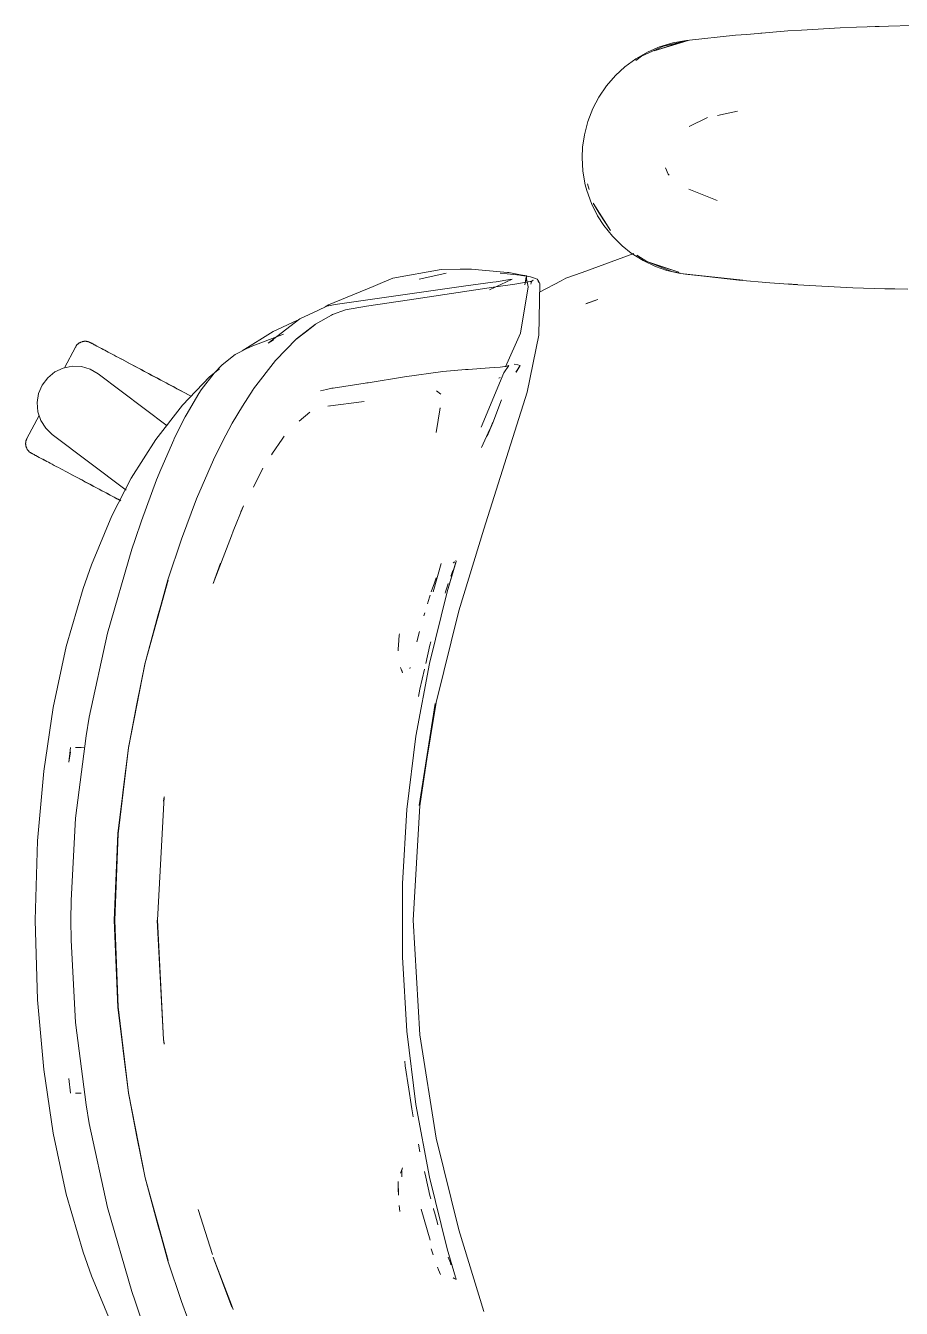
# Model space of a CAD drawing. Header units: millimetres. Extents: x 155927 to 326028, y -36033 to 97293.
# Drawn here: x 158242.8 to 158564.3, y 33049.4 to 33520.1 of the extents above; entities that cross this region are included whole.
import ezdxf

# ---------------------------------------------------------------- set-up
doc = ezdxf.new("R2010")
doc.units = ezdxf.units.MM
doc.header["$MEASUREMENT"] = 0
doc.layers.add('G-IMPT', color=8, linetype='CONTINUOUS', lineweight=9)
doc.layers.add('I-FURN', color=8, linetype='CONTINUOUS', lineweight=9)

msp = doc.modelspace()

# ---------------------------------------------------------------- linework, layer by layer
at = {"layer": 'G-IMPT'}
for p, q in [((158527.64, 33518.51), (158541.78, 33519.32)), ((158547.8, 33519.57), (158541.78, 33519.32)), ((158547.8, 33519.57), (158559.56, 33519.96)), ((158552.69, 33519.71), (158554.62, 33519.82)), ((158554.62, 33519.82), (158556.12, 33519.84)), ((158567.98, 33520.13), (158559.56, 33519.96)), ((158485.95, 33514.68), (158473.49, 33510.85)), ((158476.98, 33512.64), (158485.39, 33514.56)), ((158485.44, 33514.68), (158480.4, 33513.79)), ((158485.95, 33514.68), (158482.64, 33513.77)), ((158503.37, 33516.59), (158485.44, 33514.68)), ((158507.5, 33516.94), (158503.37, 33516.59)), ((158522.55, 33518.18), (158507.5, 33516.94)), ((158514.37, 33517.53), (158512.69, 33517.36)), ((158522.55, 33518.18), (158527.64, 33518.51)), ((158471.3, 33510.51), (158466.85, 33508)), ((158476.98, 33512.64), (158468.92, 33508.9)), ((158471.3, 33510.51), (158475.53, 33512.32)), ((158473.49, 33510.85), (158482.64, 33513.77)), ((158475.53, 33512.32), (158480.4, 33513.79)), ((158462.77, 33505), (158459.33, 33501.84)), ((158462.77, 33505), (158466.85, 33508)), ((158466.81, 33507.31), (158468.92, 33508.9)), ((158456.01, 33498), (158459.33, 33501.84)), ((158453.18, 33493.84), (158456.01, 33498)), ((158453.18, 33493.84), (158450.99, 33489.67)), ((158450.99, 33489.67), (158449.16, 33484.96)), ((158486.32, 33483.11), (158493.11, 33486.38)), ((158504.16, 33488.72), (158496.72, 33487.14)), ((158447.9, 33480.09), (158449.16, 33484.96)), ((158447.9, 33480.09), (158447.25, 33475.58)), ((158447.08, 33471.73), (158447.25, 33475.58)), ((158447.08, 33471.73), (158447.37, 33466.69)), ((158477.69, 33467.91), (158478.71, 33465.68)), ((158447.37, 33466.69), (158448.25, 33461.74)), ((158478.71, 33465.68), (158479, 33465.23)), ((158448.25, 33461.74), (158448.82, 33459.62)), ((158450.53, 33454.84), (158448.82, 33459.62)), ((158449.62, 33460.05), (158449, 33462.08)), ((158496.66, 33456.01), (158486.23, 33460.16)), ((158450.53, 33454.84), (158452.77, 33450.33)), ((158451.17, 33454.94), (158453.33, 33451.26)), ((158451.17, 33454.94), (158457.5, 33444.99)), ((158452.77, 33450.33), (158455.03, 33446.79)), ((158453.33, 33451.26), (158457.5, 33444.99)), ((158458.22, 33442.81), (158455.03, 33446.79)), ((158458.22, 33442.81), (158461.83, 33439.26)), ((158461.83, 33439.26), (158465.14, 33436.64)), ((158466.03, 33436.52), (158447.09, 33429.58)), ((158469.46, 33433.91), (158465.14, 33436.64)), ((158470.78, 33433.52), (158467.21, 33435.94)), ((158395.31, 33430.68), (158377.62, 33427.44)), ((158395.31, 33430.68), (158402.28, 33430.7)), ((158402.28, 33430.7), (158406.45, 33430.7)), ((158410.41, 33430.36), (158406.45, 33430.7)), ((158419.73, 33429.56), (158410.41, 33430.36)), ((158419.73, 33429.56), (158420.2, 33429.52)), ((158420.2, 33429.52), (158424.45, 33428.7)), ((158447.09, 33429.58), (158441.12, 33427.39)), ((158469.46, 33433.91), (158474.04, 33431.72)), ((158480.01, 33429.91), (158470.78, 33433.52)), ((158470.78, 33433.52), (158473.49, 33432.61)), ((158470.78, 33433.52), (158482.64, 33429.7)), ((158473.49, 33432.61), (158482.64, 33429.7)), ((158474.04, 33431.72), (158478.18, 33430.27)), ((158483.14, 33429.12), (158478.18, 33430.27)), ((158483.06, 33429.33), (158480.01, 33429.91)), ((158370.39, 33424.45), (158373.76, 33425.84)), ((158377.62, 33427.44), (158373.76, 33425.84)), ((158387.87, 33427.22), (158387.3, 33427.07)), ((158397.18, 33429.27), (158387.87, 33427.22)), ((158403.59, 33424.49), (158414.25, 33425.93)), ((158421.44, 33427.12), (158413.03, 33423.13)), ((158415.55, 33426.15), (158414.25, 33425.93)), ((158422.41, 33425.21), (158414.56, 33424.1)), ((158415.55, 33426.15), (158420.57, 33426.98)), ((158419.56, 33429.04), (158416.97, 33429.25)), ((158424.25, 33428.52), (158419.56, 33429.04)), ((158421.44, 33427.12), (158420.57, 33426.98)), ((158428.68, 33426.32), (158422.41, 33425.21)), ((158424.86, 33428.45), (158424.25, 33428.52)), ((158424.45, 33428.7), (158426.77, 33428.26)), ((158424.86, 33428.45), (158428.14, 33427.91)), ((158426.05, 33424.98), (158426.77, 33428.26)), ((158426.05, 33424.98), (158426.54, 33427.85)), ((158426.54, 33427.85), (158427.22, 33424.27)), ((158428.06, 33426.15), (158429.15, 33426.71)), ((158428.06, 33426.15), (158428.68, 33426.32)), ((158430, 33427.36), (158428.14, 33427.91)), ((158428.25, 33425.28), (158428.33, 33425.78)), ((158428.65, 33426.32), (158428.33, 33425.78)), ((158428.65, 33426.32), (158429.15, 33426.71)), ((158430, 33427.36), (158430.54, 33427.04)), ((158430.54, 33427.04), (158430.92, 33426.54)), ((158431.52, 33425.51), (158430.92, 33426.54)), ((158431.04, 33425.92), (158430.92, 33426.54)), ((158430.92, 33426.54), (158430.94, 33426.47)), ((158431.04, 33425.92), (158430.94, 33426.47)), ((158431.14, 33406.52), (158431.52, 33425.51)), ((158431.46, 33422.32), (158439.36, 33426.46)), ((158439.36, 33426.46), (158441.12, 33427.39)), ((158483.14, 33429.12), (158506.09, 33426.66)), ((158483.14, 33429.12), (158485.95, 33428.78)), ((158483.14, 33429.12), (158504.57, 33426.76)), ((158506.09, 33426.66), (158485.95, 33428.78)), ((158504.57, 33426.76), (158515.97, 33425.78)), ((158526.26, 33425.05), (158515.97, 33425.78)), ((158524.22, 33425.19), (158522.8, 33425.32)), ((158524.22, 33425.19), (158526.12, 33425.1)), ((158526.26, 33425.05), (158535.13, 33424.49)), ((158353.94, 33417.66), (158370.39, 33424.45)), ((158403.59, 33424.49), (158356.37, 33417.82)), ((158414.56, 33424.1), (158383.68, 33419.55)), ((158424.51, 33407.22), (158427.22, 33424.27)), ((158546.44, 33423.95), (158535.13, 33424.49)), ((158546.44, 33423.95), (158554.31, 33423.65)), ((158566.62, 33423.36), (158554.31, 33423.65)), ((158558.19, 33423.57), (158559.84, 33423.5)), ((158559.84, 33423.5), (158561.92, 33423.5)), ((158350.02, 33415.6), (158343.5, 33412.56)), ((158350.02, 33415.6), (158353.38, 33417.17)), ((158352.77, 33416.89), (158353.94, 33417.66)), ((158356.37, 33417.82), (158353.38, 33417.17)), ((158360.24, 33415.85), (158355.45, 33414.1)), ((158360.24, 33415.85), (158367.91, 33417.15)), ((158383.68, 33419.55), (158367.91, 33417.15)), ((158448.4, 33417.98), (158452.86, 33419.62)), ((158448.4, 33417.98), (158448.98, 33418.24)), ((158452.86, 33419.62), (158448.98, 33418.24)), ((158331.79, 33403.62), (158343.5, 33412.56)), ((158342.31, 33411.89), (158333.68, 33407.91)), ((158349.2, 33410.6), (158342.23, 33405.18)), ((158349.2, 33410.6), (158355.03, 33413.89)), ((158355.03, 33413.89), (158355.45, 33414.1)), ((158333.68, 33407.91), (158322.23, 33400.79)), ((158337.45, 33406.85), (158325.54, 33402.35)), ((158342.02, 33404.88), (158348.97, 33410.27)), ((158342.02, 33404.88), (158345.59, 33407.68)), ((158348.97, 33410.27), (158345.59, 33407.68)), ((158424.51, 33407.22), (158418.9, 33394.87)), ((158431.14, 33406.52), (158426.94, 33385.57)), ((158320.88, 33400.1), (158323.31, 33401.27)), ((158323.31, 33401.27), (158325.54, 33402.35)), ((158331.79, 33403.62), (158333.82, 33404.78)), ((158334.5, 33397.28), (158342.23, 33405.18)), ((158319.74, 33399.48), (158314.88, 33395.62)), ((158319.74, 33399.48), (158320.88, 33400.1)), ((158334.5, 33397.28), (158326.47, 33386.84)), ((158311.98, 33392.6), (158307.27, 33386.47)), ((158310.31, 33391.18), (158313.98, 33394.18)), ((158314.88, 33395.62), (158311.98, 33392.6)), ((158381.85, 33391.21), (158395.92, 33393.24)), ((158396, 33393.25), (158395.92, 33393.24)), ((158396, 33393.25), (158404.25, 33393.87)), ((158404.25, 33393.87), (158405.23, 33393.94)), ((158405.23, 33393.94), (158413.09, 33394.5)), ((158418.4, 33392.72), (158409.97, 33372.74)), ((158413.09, 33394.5), (158416.97, 33394.8)), ((158417.05, 33394.8), (158416.97, 33394.8)), ((158417.05, 33394.8), (158419.43, 33395.1)), ((158420.16, 33395.39), (158418.4, 33392.72)), ((158419.44, 33395.1), (158419.43, 33395.1)), ((158419.44, 33395.1), (158420.16, 33395.39)), ((158422.08, 33395.86), (158423.43, 33395.69)), ((158422.78, 33392.93), (158424.3, 33395.42)), ((158424.37, 33395.4), (158422.78, 33392.93)), ((158424.3, 33395.42), (158422.82, 33392.95)), ((158423.43, 33395.69), (158424.3, 33395.42)), ((158424.37, 33395.4), (158424.3, 33395.42)), ((158310.31, 33391.18), (158300.35, 33380.88)), ((158353.2, 33386.62), (158355.19, 33387.04)), ((158355.65, 33387.11), (158355.19, 33387.04)), ((158367.38, 33388.92), (158355.65, 33387.11)), ((158367.38, 33388.92), (158367.99, 33389.01)), ((158368.5, 33389.09), (158367.99, 33389.01)), ((158381.85, 33391.21), (158368.5, 33389.09)), ((158416.95, 33391), (158416.51, 33390.73)), ((158301.67, 33377.18), (158306.4, 33385.18)), ((158307.27, 33386.47), (158306.4, 33385.18)), ((158322.42, 33380.49), (158326.31, 33386.59)), ((158326.31, 33386.59), (158326.47, 33386.84)), ((158351.04, 33386.16), (158353.2, 33386.62)), ((158395.26, 33384.86), (158393.62, 33386.14)), ((158410.95, 33335.33), (158426.94, 33385.57)), ((158414.26, 33374.38), (158417.52, 33382.85)), ((158290.55, 33368.28), (158300.35, 33380.88)), ((158322.42, 33380.49), (158318.66, 33374.26)), ((158343.22, 33374.96), (158347.13, 33378.3)), ((158367.08, 33382.24), (158353.72, 33380.46)), ((158353.72, 33380.46), (158354.19, 33380.6)), ((158394.91, 33379.91), (158393.51, 33370.75)), ((158394.91, 33379.91), (158394.87, 33379.56)), ((158301.36, 33376.58), (158297.36, 33368.57)), ((158301.36, 33376.58), (158301.67, 33377.18)), ((158315.09, 33367.47), (158318.66, 33374.26)), ((158414.27, 33374.59), (158412.24, 33369.47)), ((158412.25, 33369.48), (158414.27, 33374.59)), ((158414.26, 33374.38), (158412.25, 33369.48)), ((158281.57, 33353.99), (158290.55, 33368.28)), ((158297.14, 33368.13), (158292.37, 33357.17)), ((158297.14, 33368.13), (158297.36, 33368.57)), ((158336.95, 33368.33), (158333.45, 33363.19)), ((158336.95, 33368.33), (158337.7, 33369.43)), ((158413.24, 33372), (158410.19, 33365.29)), ((158315.09, 33367.47), (158311.7, 33360.74)), ((158305.52, 33346.52), (158311.7, 33360.74)), ((158333.45, 33363.19), (158333.06, 33362.62)), ((158292.37, 33357.17), (158290.89, 33353.49)), ((158329.92, 33357.72), (158326.38, 33350.75)), ((158274.48, 33340.21), (158281.57, 33353.99)), ((158285.29, 33338.42), (158290.89, 33353.49)), ((158300.06, 33331.64), (158305.52, 33346.52)), ((158266.96, 33322.24), (158274.48, 33340.21)), ((158319.03, 33334.56), (158322.75, 33343.88)), ((158322.75, 33343.88), (158321.75, 33341.64)), ((158285.29, 33338.42), (158282.95, 33331.59)), ((158401.77, 33305.35), (158410.95, 33335.33)), ((158281.76, 33327.99), (158282.95, 33331.59)), ((158300.06, 33331.64), (158295.05, 33316.72)), ((158311.65, 33315.38), (158318.36, 33332.83)), ((158318.36, 33332.83), (158319.03, 33334.56)), ((158281.76, 33327.99), (158272.81, 33297.16)), ((158266.96, 33322.24), (158263.89, 33313.5)), ((158311.65, 33315.38), (158314.37, 33322.81)), ((158392.35, 33312.3), (158395.38, 33322.73)), ((158397.54, 33312.3), (158400.81, 33323.52)), ((158397.54, 33312.3), (158400.66, 33323.12)), ((158397.54, 33312.3), (158400.6, 33322.83)), ((158399.72, 33322.98), (158400.33, 33323.37)), ((158399.72, 33322.98), (158399.93, 33323.13)), ((158400.6, 33322.83), (158400.66, 33323.12)), ((158400.81, 33323.52), (158400.68, 33323.77)), ((158286.67, 33286.22), (158295.05, 33316.72)), ((158286.67, 33286.22), (158295.1, 33316.63)), ((158291.32, 33303.47), (158295.1, 33316.63)), ((158393.47, 33317.48), (158392.71, 33315.32)), ((158398.92, 33318.08), (158399.27, 33319.05)), ((158399.27, 33319.05), (158399.67, 33320.12)), ((158263.89, 33313.5), (158257.72, 33292.26)), ((158390.99, 33285.98), (158397.54, 33312.3)), ((158392.46, 33314.6), (158391.69, 33312.29)), ((158392.46, 33314.6), (158392.71, 33315.32)), ((158396.91, 33312.3), (158396.76, 33311.84)), ((158396.91, 33312.3), (158397.65, 33314.53)), ((158397.93, 33315.33), (158397.65, 33314.53)), ((158391.06, 33310.38), (158390.27, 33307.89)), ((158391.31, 33311.16), (158391.06, 33310.38)), ((158291.32, 33303.47), (158286.67, 33286.22)), ((158389.28, 33304.59), (158388.95, 33303.47)), ((158401.77, 33305.35), (158393.46, 33271.67)), ((158387.37, 33297.8), (158386.38, 33293.94)), ((158387.37, 33297.8), (158386.98, 33296.27)), ((158266.15, 33266.37), (158272.81, 33297.16)), ((158379.68, 33292.74), (158379.95, 33296.45)), ((158379.95, 33296.45), (158379.99, 33296.93)), ((158391.23, 33292.72), (158391.57, 33294)), ((158257.72, 33292.26), (158252.9, 33269.9)), ((158379.57, 33290.67), (158379.58, 33291.37)), ((158379.68, 33292.74), (158379.58, 33291.37)), ((158389.67, 33285.97), (158391.23, 33292.72)), ((158280.5, 33255.1), (158286.71, 33286.34)), ((158286.71, 33286.34), (158280.5, 33255.17)), ((158286.67, 33286.22), (158283.59, 33271.2)), ((158381.11, 33282.58), (158380.42, 33284.53)), ((158381.11, 33282.58), (158380.89, 33283.63)), ((158383.78, 33284.18), (158383.91, 33284.59)), ((158390.99, 33285.98), (158386.06, 33259.32)), ((158387.51, 33276.57), (158389.22, 33283.99)), ((158387.04, 33273.94), (158387.51, 33276.57)), ((158249.41, 33246.48), (158252.9, 33269.9)), ((158280.5, 33255.1), (158283.59, 33271.2)), ((158393.46, 33271.67), (158387.2, 33233.93)), ((158387.2, 33233.93), (158393.19, 33271.29)), ((158387.46, 33233.75), (158393.19, 33271.29)), ((158264.96, 33259.45), (158266.15, 33266.37)), ((158259.31, 33255.18), (158258.66, 33249.77)), ((158261.07, 33255.21), (158263.17, 33255.14)), ((158261.07, 33255.21), (158261.18, 33255.21)), ((158261.15, 33229.28), (158264.96, 33259.45)), ((158276.67, 33223.58), (158280.5, 33255.17)), ((158386.06, 33259.32), (158382.76, 33232.4)), ((158259.23, 33253.53), (158258.66, 33249.77)), ((158264.41, 33255.09), (158263.17, 33255.14)), ((158276.71, 33223.54), (158280.5, 33255.1)), ((158278.55, 33239.62), (158280.5, 33255.1)), ((158247.15, 33220.91), (158249.41, 33246.48)), ((158278.55, 33239.62), (158276.71, 33223.54)), ((158291.17, 33191.77), (158293.67, 33237.11)), ((158293.67, 33237.11), (158293.44, 33235.49)), ((158293.44, 33235.49), (158293.67, 33236.8)), ((158293.71, 33237.04), (158293.67, 33236.8)), ((158381.11, 33205.33), (158382.76, 33232.4)), ((158387.46, 33233.75), (158385.1, 33191.77)), ((158259.53, 33199.08), (158261.15, 33229.28)), ((158275.34, 33191.77), (158276.67, 33223.58)), ((158276.71, 33223.54), (158275.57, 33191.77)), ((158276.71, 33223.54), (158276.04, 33208.65)), ((158246.3, 33191.77), (158247.15, 33220.91)), ((158276.04, 33208.65), (158275.57, 33191.77)), ((158381.11, 33178.21), (158381.11, 33205.33)), ((158259.53, 33199.08), (158259.44, 33191.77)), ((158247.15, 33162.62), (158246.3, 33191.77)), ((158259.53, 33184.45), (158259.44, 33191.77)), ((158276.67, 33159.95), (158275.34, 33191.77)), ((158276.04, 33174.88), (158275.57, 33191.77)), ((158276.71, 33159.99), (158275.57, 33191.77)), ((158291.11, 33191.77), (158293.44, 33148.04)), ((158291.17, 33191.77), (158293.44, 33148.04)), ((158387.46, 33149.78), (158385.1, 33191.77)), ((158259.53, 33184.45), (158261.15, 33154.25)), ((158381.11, 33178.21), (158382.76, 33151.13)), ((158276.04, 33174.88), (158276.71, 33159.99)), ((158249.41, 33137.05), (158247.15, 33162.62)), ((158276.67, 33159.95), (158280.5, 33128.36)), ((158276.71, 33159.99), (158280.5, 33128.44)), ((158276.71, 33159.99), (158278.55, 33143.91)), ((158261.15, 33154.25), (158264.96, 33124.08)), ((158293.44, 33148.04), (158293.7, 33146.26)), ((158293.44, 33148.04), (158293.67, 33146.73)), ((158386.06, 33124.22), (158382.76, 33151.13)), ((158393.46, 33111.86), (158387.46, 33149.78)), ((158280.5, 33128.44), (158278.55, 33143.91)), ((158293.71, 33146.49), (158293.67, 33146.73)), ((158382.15, 33138.37), (158381.96, 33140.03)), ((158383.44, 33129.84), (158382.15, 33138.37)), ((158252.9, 33113.63), (158249.41, 33137.05)), ((158259.31, 33128.35), (158258.66, 33133.77)), ((158263.17, 33128.39), (158261.07, 33128.32)), ((158261.07, 33128.32), (158261.18, 33128.32)), ((158286.67, 33097.31), (158280.5, 33128.44)), ((158280.5, 33128.44), (158283.59, 33112.33)), ((158286.67, 33097.31), (158280.5, 33128.36)), ((158383.44, 33129.84), (158384.29, 33124.22)), ((158264.96, 33124.08), (158266.15, 33117.16)), ((158384.29, 33124.22), (158384.54, 33122.59)), ((158390.99, 33097.55), (158386.06, 33124.22)), ((158385.09, 33119.69), (158384.54, 33122.59)), ((158272.81, 33086.37), (158266.15, 33117.16)), ((158257.72, 33091.27), (158252.9, 33113.63)), ((158286.67, 33097.31), (158283.59, 33112.33)), ((158387.02, 33109.58), (158387.56, 33106.77)), ((158393.46, 33111.86), (158401.77, 33078.18)), ((158381.11, 33100.95), (158380.42, 33099)), ((158380.89, 33099.91), (158381.11, 33100.95)), ((158291.32, 33080.06), (158286.67, 33097.31)), ((158286.67, 33097.31), (158295.05, 33066.81)), ((158286.67, 33097.31), (158295.1, 33066.9)), ((158379.57, 33095.9), (158379.66, 33090.84)), ((158379.57, 33095.9), (158379.57, 33093.11)), ((158380.85, 33097.74), (158380.86, 33097.6)), ((158380.89, 33099.72), (158380.86, 33097.6)), ((158389.22, 33099.54), (158389.67, 33097.56)), ((158391.23, 33090.81), (158389.67, 33097.56)), ((158390.99, 33097.55), (158397.54, 33071.23)), ((158263.89, 33070.03), (158257.72, 33091.27)), ((158379.66, 33090.84), (158379.57, 33093.11)), ((158391.23, 33090.81), (158391.56, 33089.51)), ((158272.81, 33086.37), (158281.76, 33055.54)), ((158379.97, 33087.05), (158380.18, 33084.95)), ((158391.26, 33074.33), (158388.05, 33085.77)), ((158392.53, 33085.79), (158392.48, 33085.97)), ((158392.85, 33084.65), (158392.53, 33085.79)), ((158306.12, 33085.62), (158307.2, 33082.19)), ((158306.12, 33085.62), (158311.37, 33069.14)), ((158392.85, 33084.65), (158393.96, 33080.66)), ((158291.32, 33080.06), (158295.1, 33066.9)), ((158393.96, 33080.66), (158394.17, 33079.97)), ((158410.95, 33048.21), (158401.77, 33078.18)), ((158263.89, 33070.03), (158266.96, 33061.29)), ((158311.65, 33068.15), (158318.47, 33049.74)), ((158311.65, 33068.15), (158318.36, 33050.7)), ((158391.7, 33071.24), (158392.43, 33069.02)), ((158397.54, 33071.23), (158400.61, 33060.8)), ((158398.7, 33066.03), (158397.96, 33068.13)), ((158295.05, 33066.81), (158300.06, 33051.89)), ((158394.41, 33063.48), (158394.04, 33064.49)), ((158394.41, 33063.48), (158395.03, 33061.82)), ((158398.7, 33066.03), (158398.94, 33065.37)), ((158266.96, 33061.29), (158274.48, 33043.32)), ((158399.72, 33060.55), (158399.93, 33060.4)), ((158399.72, 33060.55), (158400.33, 33060.16)), ((158400.68, 33060.53), (158400.61, 33060.8)), ((158400.75, 33060.23), (158400.68, 33060.53)), ((158400.72, 33059.77), (158400.81, 33060.01)), ((158400.81, 33060.01), (158400.75, 33060.23)), ((158281.76, 33055.54), (158282.95, 33051.94)), ((158285.36, 33045), (158282.95, 33051.94)), ((158305.52, 33037.01), (158300.06, 33051.89)), ((158318.36, 33050.7), (158319.03, 33048.97))]:
    msp.add_line(p, q, dxfattribs=at)
at = {"layer": 'I-FURN'}
for p, q in [((158261.08, 33402.14), (158257.04, 33394.56)), ((158261.08, 33402.14), (158261.16, 33402.29)), ((158261.16, 33402.29), (158261.24, 33402.42)), ((158261.24, 33402.42), (158261.33, 33402.56)), ((158261.33, 33402.56), (158261.42, 33402.69)), ((158261.42, 33402.69), (158261.52, 33402.81)), ((158261.52, 33402.81), (158261.63, 33402.94)), ((158261.63, 33402.94), (158261.74, 33403.05)), ((158261.74, 33403.05), (158261.85, 33403.17)), ((158261.85, 33403.17), (158261.97, 33403.28)), ((158261.97, 33403.28), (158262.09, 33403.38)), ((158262.09, 33403.38), (158262.22, 33403.48)), ((158262.22, 33403.48), (158262.35, 33403.57)), ((158262.35, 33403.57), (158262.49, 33403.66)), ((158262.49, 33403.66), (158262.63, 33403.75)), ((158262.63, 33403.75), (158262.77, 33403.82)), ((158262.77, 33403.82), (158262.91, 33403.9)), ((158262.91, 33403.9), (158263.06, 33403.96)), ((158263.06, 33403.96), (158263.21, 33404.02)), ((158263.21, 33404.02), (158263.36, 33404.08)), ((158263.36, 33404.08), (158263.51, 33404.12)), ((158263.51, 33404.12), (158263.67, 33404.17)), ((158263.67, 33404.17), (158263.83, 33404.2)), ((158263.83, 33404.2), (158263.98, 33404.23)), ((158263.98, 33404.23), (158264.14, 33404.25)), ((158264.14, 33404.25), (158264.3, 33404.27)), ((158264.3, 33404.27), (158264.47, 33404.28)), ((158264.47, 33404.28), (158264.63, 33404.28)), ((158264.63, 33404.28), (158264.79, 33404.28)), ((158264.79, 33404.28), (158264.95, 33404.27)), ((158264.95, 33404.27), (158265.11, 33404.26)), ((158265.11, 33404.26), (158265.27, 33404.23)), ((158265.27, 33404.23), (158265.43, 33404.2)), ((158265.43, 33404.2), (158265.58, 33404.17)), ((158265.58, 33404.17), (158265.74, 33404.13)), ((158265.74, 33404.13), (158265.89, 33404.08)), ((158265.89, 33404.08), (158266.05, 33404.03)), ((158266.05, 33404.03), (158266.2, 33403.97)), ((158266.2, 33403.97), (158266.34, 33403.9)), ((158266.34, 33403.9), (158266.49, 33403.83)), ((158266.49, 33403.83), (158266.53, 33403.81)), ((158266.53, 33403.81), (158266.55, 33403.8)), ((158266.57, 33403.79), (158266.53, 33403.81)), ((158266.53, 33403.81), (158266.53, 33403.81)), ((158266.55, 33403.8), (158266.61, 33403.77)), ((158266.66, 33403.74), (158266.57, 33403.79)), ((158266.61, 33403.77), (158266.71, 33403.72)), ((158266.78, 33403.68), (158266.66, 33403.74)), ((158266.71, 33403.72), (158266.85, 33403.64)), ((158266.94, 33403.59), (158266.78, 33403.68)), ((158266.85, 33403.64), (158267.03, 33403.54)), ((158267.14, 33403.48), (158266.94, 33403.59)), ((158267.03, 33403.54), (158267.25, 33403.43)), ((158267.38, 33403.36), (158267.14, 33403.48)), ((158267.25, 33403.43), (158267.51, 33403.29)), ((158267.66, 33403.21), (158267.38, 33403.36)), ((158267.51, 33403.29), (158267.8, 33403.13)), ((158267.98, 33403.04), (158267.66, 33403.21)), ((158267.8, 33403.13), (158268.14, 33402.95)), ((158268.34, 33402.85), (158267.98, 33403.04)), ((158268.14, 33402.95), (158268.51, 33402.76)), ((158268.73, 33402.64), (158268.34, 33402.85)), ((158268.51, 33402.76), (158268.92, 33402.54)), ((158269.16, 33402.41), (158268.73, 33402.64)), ((158268.92, 33402.54), (158269.37, 33402.3)), ((158269.62, 33402.16), (158269.16, 33402.41)), ((158269.37, 33402.3), (158269.85, 33402.04)), ((158270.12, 33401.9), (158269.62, 33402.16)), ((158269.85, 33402.04), (158270.37, 33401.77)), ((158270.66, 33401.61), (158270.12, 33401.9)), ((158270.37, 33401.77), (158270.92, 33401.48)), ((158271.23, 33401.31), (158270.66, 33401.61)), ((158270.92, 33401.48), (158271.5, 33401.17)), ((158271.83, 33400.99), (158271.23, 33401.31)), ((158272.46, 33400.65), (158271.83, 33400.99)), ((158273.13, 33400.3), (158272.46, 33400.65)), ((158273.82, 33399.93), (158273.13, 33400.3)), ((158274.54, 33399.55), (158273.82, 33399.93)), ((158275.29, 33399.15), (158274.54, 33399.55)), ((158276.07, 33398.74), (158275.29, 33399.15)), ((158276.87, 33398.31), (158276.07, 33398.74)), ((158277.7, 33397.87), (158276.87, 33398.31)), ((158277.25, 33398.11), (158278.08, 33397.67)), ((158278.54, 33397.42), (158277.7, 33397.87)), ((158278.08, 33397.67), (158278.94, 33397.21)), ((158279.41, 33396.96), (158278.54, 33397.42)), ((158278.94, 33397.21), (158279.82, 33396.75)), ((158280.3, 33396.49), (158279.41, 33396.96)), ((158279.82, 33396.75), (158280.71, 33396.27)), ((158281.2, 33396.01), (158280.3, 33396.49)), ((158250.92, 33390.9), (158253.54, 33393.03)), ((158253.54, 33393.03), (158256.59, 33394.47)), ((158256.59, 33394.47), (158259.89, 33395.14)), ((158259.89, 33395.14), (158263.26, 33395)), ((158263.26, 33395), (158266.5, 33394.06)), ((158266.5, 33394.06), (158269.42, 33392.37)), ((158269.42, 33392.37), (158294.74, 33373.29)), ((158280.71, 33396.27), (158281.63, 33395.78)), ((158282.13, 33395.52), (158281.2, 33396.01)), ((158281.63, 33395.78), (158282.56, 33395.29)), ((158283.06, 33395.02), (158282.13, 33395.52)), ((158282.56, 33395.29), (158283.5, 33394.79)), ((158284.02, 33394.51), (158283.06, 33395.02)), ((158283.5, 33394.79), (158284.46, 33394.28)), ((158284.98, 33394), (158284.02, 33394.51)), ((158284.46, 33394.28), (158285.43, 33393.76)), ((158285.95, 33393.48), (158284.98, 33394)), ((158285.43, 33393.76), (158286.4, 33393.24)), ((158286.94, 33392.96), (158285.95, 33393.48)), ((158286.4, 33393.24), (158287.39, 33392.72)), ((158287.93, 33392.43), (158286.94, 33392.96)), ((158287.39, 33392.72), (158288.39, 33392.19)), ((158288.92, 33391.9), (158287.93, 33392.43)), ((158288.39, 33392.19), (158289.39, 33391.66)), ((158289.93, 33391.37), (158288.92, 33391.9)), ((158247.57, 33385.1), (158248.89, 33388.2)), ((158248.89, 33388.2), (158250.92, 33390.9)), ((158289.39, 33391.66), (158290.39, 33391.12)), ((158290.93, 33390.84), (158289.93, 33391.37)), ((158290.39, 33391.12), (158291.39, 33390.59)), ((158291.94, 33390.3), (158290.93, 33390.84)), ((158291.39, 33390.59), (158292.4, 33390.06)), ((158292.94, 33389.77), (158291.94, 33390.3)), ((158292.4, 33390.06), (158293.4, 33389.52)), ((158293.94, 33389.23), (158292.94, 33389.77)), ((158293.4, 33389.52), (158294.4, 33388.99)), ((158294.94, 33388.7), (158293.94, 33389.23)), ((158294.4, 33388.99), (158295.4, 33388.46)), ((158295.94, 33388.17), (158294.94, 33388.7)), ((158295.4, 33388.46), (158296.39, 33387.93)), ((158296.92, 33387.65), (158295.94, 33388.17)), ((158296.39, 33387.93), (158297.38, 33387.41)), ((158297.9, 33387.13), (158296.92, 33387.65)), ((158297.38, 33387.41), (158298.35, 33386.89)), ((158298.87, 33386.61), (158297.9, 33387.13)), ((158247.02, 33381.77), (158247.57, 33385.1)), ((158298.35, 33386.89), (158299.31, 33386.38)), ((158299.83, 33386.1), (158298.87, 33386.61)), ((158299.31, 33386.38), (158300.27, 33385.87)), ((158300.77, 33385.6), (158299.83, 33386.1)), ((158300.27, 33385.87), (158301.2, 33385.37)), ((158301.7, 33385.11), (158300.77, 33385.6)), ((158301.2, 33385.37), (158302.13, 33384.88)), ((158302.62, 33384.62), (158301.7, 33385.11)), ((158302.13, 33384.88), (158303.03, 33384.4)), ((158303.51, 33384.15), (158302.62, 33384.62)), ((158247.29, 33378.41), (158247.02, 33381.77)), ((158248.35, 33375.21), (158247.29, 33378.41)), ((158247.74, 33377.06), (158243.27, 33368.65)), ((158250.15, 33372.36), (158248.35, 33375.21)), ((158243, 33368.01), (158243.05, 33368.17)), ((158243.05, 33368.17), (158243.11, 33368.32)), ((158243.11, 33368.32), (158243.17, 33368.46)), ((158243.17, 33368.46), (158243.24, 33368.61)), ((158243.24, 33368.61), (158243.27, 33368.65)), ((158252.58, 33370.02), (158250.15, 33372.36)), ((158279.64, 33349.62), (158252.58, 33370.02)), ((158242.79, 33366.75), (158242.8, 33366.91)), ((158242.8, 33366.58), (158242.79, 33366.75)), ((158242.8, 33366.91), (158242.81, 33367.07)), ((158242.81, 33366.42), (158242.8, 33366.58)), ((158242.81, 33367.07), (158242.82, 33367.23)), ((158242.82, 33366.26), (158242.81, 33366.42)), ((158242.82, 33367.23), (158242.84, 33367.39)), ((158242.85, 33366.1), (158242.82, 33366.26)), ((158242.84, 33367.39), (158242.87, 33367.55)), ((158242.88, 33365.95), (158242.85, 33366.1)), ((158242.87, 33367.55), (158242.91, 33367.7)), ((158242.91, 33365.79), (158242.88, 33365.95)), ((158242.91, 33367.7), (158242.95, 33367.86)), ((158242.95, 33365.63), (158242.91, 33365.79)), ((158242.95, 33367.86), (158243, 33368.01)), ((158243, 33365.48), (158242.95, 33365.63)), ((158243.05, 33365.33), (158243, 33365.48)), ((158243.11, 33365.18), (158243.05, 33365.33)), ((158243.18, 33365.03), (158243.11, 33365.18)), ((158243.25, 33364.89), (158243.18, 33365.03)), ((158243.33, 33364.74), (158243.25, 33364.89)), ((158243.41, 33364.61), (158243.33, 33364.74)), ((158243.5, 33364.47), (158243.41, 33364.61)), ((158243.6, 33364.34), (158243.5, 33364.47)), ((158243.7, 33364.21), (158243.6, 33364.34)), ((158243.8, 33364.09), (158243.7, 33364.21)), ((158243.91, 33363.97), (158243.8, 33364.09)), ((158244.02, 33363.86), (158243.91, 33363.97)), ((158244.14, 33363.75), (158244.02, 33363.86)), ((158244.26, 33363.64), (158244.14, 33363.75)), ((158244.39, 33363.54), (158244.26, 33363.64)), ((158244.52, 33363.45), (158244.39, 33363.54)), ((158244.65, 33363.36), (158244.52, 33363.45)), ((158244.79, 33363.27), (158244.65, 33363.36)), ((158244.93, 33363.2), (158244.79, 33363.27)), ((158244.94, 33363.19), (158244.93, 33363.2)), ((158244.93, 33363.2), (158244.95, 33363.19)), ((158244.98, 33363.17), (158244.94, 33363.19)), ((158244.95, 33363.19), (158245.01, 33363.15)), ((158245.06, 33363.13), (158244.98, 33363.17)), ((158245.01, 33363.15), (158245.11, 33363.1)), ((158245.18, 33363.06), (158245.06, 33363.13)), ((158245.11, 33363.1), (158245.25, 33363.03)), ((158245.34, 33362.98), (158245.18, 33363.06)), ((158245.25, 33363.03), (158245.43, 33362.93)), ((158245.55, 33362.87), (158245.34, 33362.98)), ((158245.43, 33362.93), (158245.65, 33362.81)), ((158245.79, 33362.74), (158245.55, 33362.87)), ((158245.65, 33362.81), (158245.91, 33362.68)), ((158246.07, 33362.59), (158245.79, 33362.74)), ((158245.91, 33362.68), (158246.21, 33362.52)), ((158246.38, 33362.42), (158246.07, 33362.59)), ((158246.21, 33362.52), (158246.54, 33362.34)), ((158246.74, 33362.23), (158246.38, 33362.42)), ((158246.54, 33362.34), (158246.92, 33362.14)), ((158247.13, 33362.03), (158246.74, 33362.23)), ((158246.92, 33362.14), (158247.33, 33361.92)), ((158247.56, 33361.8), (158247.13, 33362.03)), ((158247.33, 33361.92), (158247.77, 33361.69)), ((158248.03, 33361.55), (158247.56, 33361.8)), ((158247.77, 33361.69), (158248.25, 33361.43)), ((158248.53, 33361.28), (158248.03, 33361.55)), ((158248.25, 33361.43), (158248.77, 33361.15)), ((158249.06, 33361), (158248.53, 33361.28)), ((158248.77, 33361.15), (158249.32, 33360.86)), ((158249.63, 33360.7), (158249.06, 33361)), ((158249.32, 33360.86), (158249.91, 33360.55)), ((158249.91, 33360.55), (158250.52, 33360.22)), ((158250.52, 33360.22), (158251.17, 33359.88)), ((158251.17, 33359.88), (158251.85, 33359.52)), ((158251.85, 33359.52), (158252.56, 33359.14)), ((158252.56, 33359.14), (158253.29, 33358.75)), ((158253.29, 33358.75), (158254.05, 33358.35)), ((158254.05, 33358.35), (158254.84, 33357.93)), ((158254.84, 33357.93), (158255.65, 33357.5)), ((158255.65, 33357.5), (158256.49, 33357.05)), ((158256.49, 33357.05), (158257.34, 33356.6)), ((158257.34, 33356.6), (158258.22, 33356.13)), ((158258.22, 33356.13), (158259.12, 33355.65)), ((158259.61, 33355.39), (158258.7, 33355.87)), ((158259.12, 33355.65), (158260.03, 33355.17)), ((158260.53, 33354.9), (158259.61, 33355.39)), ((158260.03, 33355.17), (158260.96, 33354.67)), ((158261.47, 33354.4), (158260.53, 33354.9)), ((158260.96, 33354.67), (158261.9, 33354.17)), ((158262.42, 33353.9), (158261.47, 33354.4)), ((158261.9, 33354.17), (158262.86, 33353.66)), ((158263.38, 33353.38), (158262.42, 33353.9)), ((158262.86, 33353.66), (158263.83, 33353.15)), ((158264.36, 33352.87), (158263.38, 33353.38)), ((158263.83, 33353.15), (158264.81, 33352.63)), ((158265.34, 33352.34), (158264.36, 33352.87)), ((158264.81, 33352.63), (158265.8, 33352.1)), ((158266.33, 33351.82), (158265.34, 33352.34)), ((158265.8, 33352.1), (158266.79, 33351.57)), ((158267.33, 33351.29), (158266.33, 33351.82)), ((158266.79, 33351.57), (158267.79, 33351.04)), ((158268.33, 33350.75), (158267.33, 33351.29)), ((158267.79, 33351.04), (158268.79, 33350.51)), ((158269.33, 33350.22), (158268.33, 33350.75)), ((158268.79, 33350.51), (158269.8, 33349.97)), ((158270.34, 33349.69), (158269.33, 33350.22)), ((158269.8, 33349.97), (158270.8, 33349.44)), ((158271.35, 33349.15), (158270.34, 33349.69)), ((158270.8, 33349.44), (158271.81, 33348.91)), ((158272.35, 33348.62), (158271.35, 33349.15)), ((158271.81, 33348.91), (158272.81, 33348.37)), ((158273.35, 33348.09), (158272.35, 33348.62)), ((158272.81, 33348.37), (158273.81, 33347.84)), ((158274.34, 33347.56), (158273.35, 33348.09)), ((158273.81, 33347.84), (158274.8, 33347.32)), ((158275.33, 33347.03), (158274.34, 33347.56)), ((158274.8, 33347.32), (158275.78, 33346.79)), ((158276.31, 33346.51), (158275.33, 33347.03)), ((158275.78, 33346.79), (158276.75, 33346.28)), ((158277.28, 33346), (158276.31, 33346.51)), ((158276.75, 33346.28), (158277.72, 33345.76))]:
    msp.add_line(p, q, dxfattribs=at)

doc.saveas('drawing.dxf')
